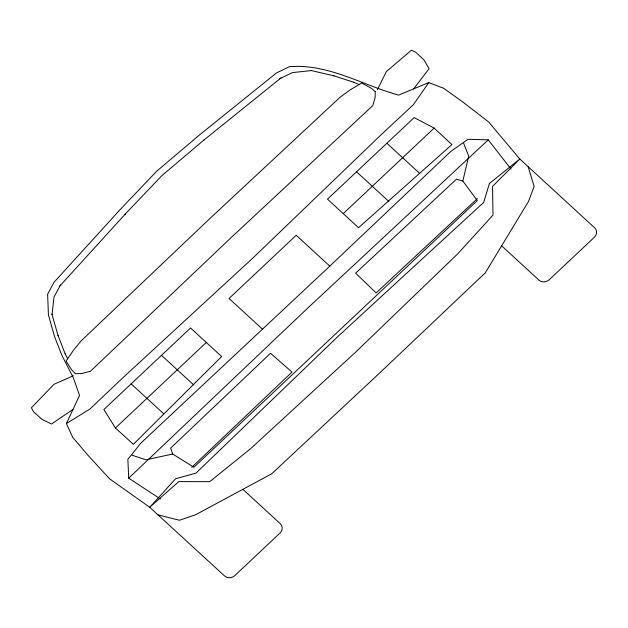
<?xml version="1.0" encoding="UTF-8"?>
<svg xmlns="http://www.w3.org/2000/svg" width="628" height="628" viewBox="0 0 628 628"><rect width="100%" height="100%" fill="white"/><g stroke="black" fill="none" stroke-linecap="round" stroke-linejoin="round"><path stroke-width="0.94" d="M52.03 314.761L54 297.02L60.539 284.924M191.76 467.326L292.012 372.074L270.503 353.281L170.643 448.141L172.716 454.028L193.895 467.263L477.319 200.567L462.828 181.045L468.716 156.129L463.668 143.341M242.863 489.322L280.182 523.603A7.222 6.633 -15.4 0 1 280.025 533.046L234.707 575.68A7.222 6.633 -15.4 0 1 224.557 575.939L149.715 507.275L109.515 478.756L87.394 454.641L72.66 437.237L66.411 423.547L79.528 395.389L73.327 377.726L61.85 355.275L54.597 336.655L48.442 315.028L47.618 294.234L54.149 282.137L120.019 209.736L156.788 171.122L199.445 135.004L276.524 72.895L289.453 66.67C328.64 63.593 362.293 85.149 398.639 95.126L428.767 82.59L443.564 88.226L462.459 101.72L488.663 121.989L519.819 159.017L594.575 227.768A7.222 6.633 -15.4 0 1 594.418 237.211L549.108 279.845A7.222 6.633 -15.4 0 1 538.957 280.112L501.631 245.831M377.436 89.616L386.361 71.584L411.356 50.232L415.579 52.124L423.939 59.888L429.073 68.703L413.703 88.854M428.767 82.59L413.35 104.727L380.686 135.161L252.935 257.982L122.382 378.221L90.04 408.946L66.411 423.547M59.55 286.321L125.419 213.92M124.901 214.431L161.788 175.714L204.555 139.487M160.47 499.017L128.716 478.167L127.861 459.358L140.845 443.101L329.802 266.139L450.692 151.544L468.017 139.283L488.262 139.848L511.066 169.12M128.716 478.167L307.61 308.199L488.262 139.848M115.419 428.006L103.895 409.519L190.551 327.981L221.629 356.523L133.364 444.318L115.419 428.006L206.329 342.464M343.241 213.63L434.152 128.096L451.909 144.581L358.549 227.689L327.471 199.147L414.127 117.609L434.152 128.096M477.366 198.589L376.117 292.931L355.644 273.164L456.47 179.192L462.828 181.045M204.014 139.966L281.085 77.856M72.974 409.464L51.48 424.002L41.935 419.331L33.488 411.662L31.4 407.76L54.063 384.265L73.35 375.748M279.601 78.798L292.53 72.581L311.59 70.532M172.716 454.028L145.986 459.798L132.17 455.261M310.813 70.438L334.151 75.894M158.162 514.952L179.427 520.251L195.489 514.811L271.665 473.826L378.912 373.699L485.311 272.795L528.478 201.478L534.138 186.485L528.179 166.781M333.853 75.815L353.964 82.331M353.658 82.221L359.067 84.537M386.872 143.247L419.292 173.03M356.539 171.789L388.811 201.439M329.802 266.139L296.212 235.28L229.047 298.481L262.637 329.339M161.482 355.33L193.754 384.972M131.15 383.873L163.57 413.656M65.108 353.737L67.667 358.729M57.98 335.399L65.233 354.019M51.92 314.047L58.074 335.674M375.254 91.649L375.128 97.599L372.812 105.583L230.947 237.784L90.463 371.258L81.907 373.503L75.509 373.699L71.788 370.041L66.058 361.092L73.649 349.961L81.216 340.8L209.948 218.489L339.952 97.348L349.702 90.197L361.587 83.006L371.281 88.234L375.254 91.649M489.424 183.454L483.678 202.42L338.147 336.255L195.96 473.151L175.636 478.724L149.715 507.275L178.799 481.605L209.728 481.652L250.619 448.682L355.542 352.23L458.024 253.531L492.988 215.114L492.564 186.367L519.819 159.017L489.424 183.454"/></g></svg>
